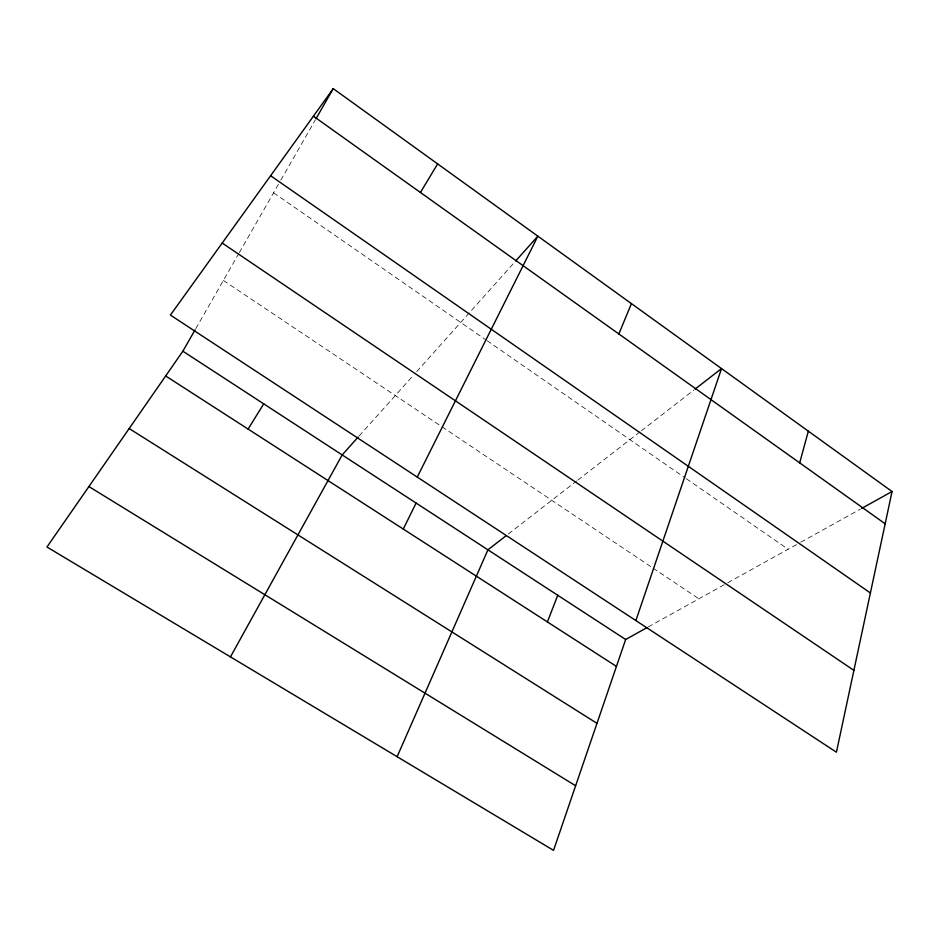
<?xml version="1.0" encoding="UTF-8"?>
<svg xmlns="http://www.w3.org/2000/svg" width="939" height="939" viewBox="0 0 939 939"><rect width="100%" height="100%" fill="white"/><g stroke="black" fill="none" stroke-linecap="round" stroke-linejoin="round"><path stroke-width="0.7" stroke-dasharray="4.7 3.52" d="M195.782 328.638L238.576 253.917M239.304 252.65L280.104 181.403M280.831 180.135L315.398 119.769M359.144 435.966L412.831 375.952M416.728 371.598L514.713 262.051M508.339 533.986L576.628 481.014M577.755 480.134L640.245 431.647M641.384 430.766L694.085 389.873M648.274 626.935L726.493 583.483M727.748 582.79L799.547 542.906M800.814 542.202L860.417 509.091M223.388 280.444L651.807 567.285M653.016 568.083L698.898 598.812M273.578 192.8L485.803 339.824M487.001 340.646L685.13 477.904M686.327 478.737L788.114 549.256"/><path stroke-width="1.41" d="M892.05 491.52L836.426 752.209L170.417 315.07L333.239 88.63L892.05 491.52L861.685 508.398M799.688 462.857L808.338 431.177M635.879 620.573L721.528 368.581L695.224 388.992M647.006 627.639L625.656 639.494L553.541 850.37L46.95 547.003L182.859 351.198L195.066 329.882M547.402 621.923L557.754 595.291M618.848 333.932L631.431 303.626M397.115 756.705L487.928 549.831L506.074 535.746M403.265 529.056L416.106 503.069M417.256 477.082L537.871 236.17L515.675 260.972M230.466 656.901L342.183 454.934L358.205 437.022M316.114 118.525L333.239 88.63M420.426 192.483L437.633 163.891M248.096 429.076L263.73 403.864M88.9 486.566L575.63 785.755M129.171 428.548L596.981 723.335M165.663 375.964L616.454 666.42M182.859 351.198L625.656 639.494M222.203 243.048L853.891 670.364M270.608 175.734L870.406 592.979M313.415 116.19L885.16 523.798"/></g></svg>
